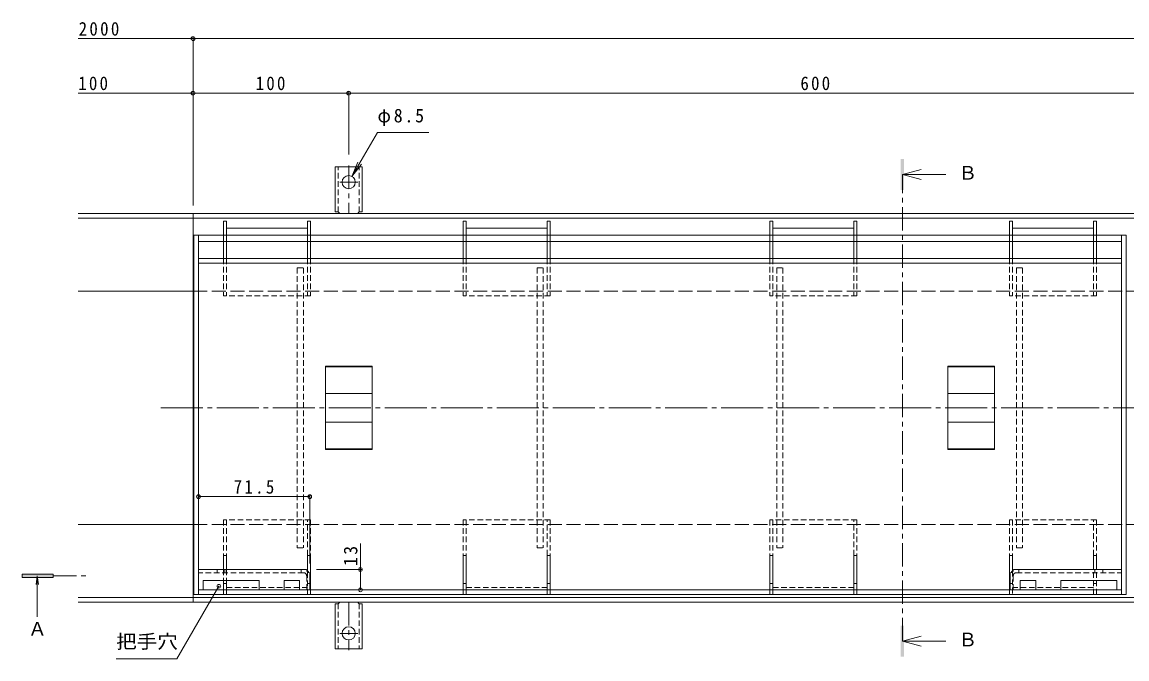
# Model space of a CAD drawing. Units: millimetres at full size, sheet at 1:3; some dimension numbers follow another scale. Extents: x -1126 to 1153, y -824 to 816.
# Drawn here: x -1126 to -417, y -127 to 282 of the extents above; entities that cross this region are included whole.
import ezdxf
from ezdxf.enums import TextEntityAlignment as Align

# ---------------------------------------------------------------- set-up
doc = ezdxf.new("R2010")
doc.units = ezdxf.units.MM
doc.header["$LTSCALE"] = 3
doc.header["$PDMODE"] = 32
doc.header["$PDSIZE"] = 2.4
for name, pattern in [('CHAIN1', [8, 5, -1, 1, -1]), ('CHAIN2', [12, 9, -1, 1, -1]), ('DASHED1', [1.8, 1.2, -0.6]), ('DASHED3', [4, 3, -1])]:
    doc.linetypes.add(name, pattern=pattern)
for name, color, linetype, lineweight in [('4-0', 7, 'CHAIN2', 9), ('4-1', 2, 'Continuous', 9), ('4-2', 3, 'Continuous', 9), ('4-3', 4, 'Continuous', 9), ('4-4', 7, 'Continuous', 9), ('4-5', 7, 'Continuous', 9), ('4-8', 6, 'Continuous', 9), ('4-9', 5, 'DASHED1', 5), ('4-A', 6, 'Continuous', 9), ('4-C', 2, 'Continuous', 9)]:
    doc.layers.add(name, color=color, linetype=linetype, lineweight=lineweight)
doc.styles.add('ＭＳ ゴシック', font='')
doc.styles.get('ＭＳ ゴシック').set_extended_font_data('MS Gothic')

msp = doc.modelspace()

# ---------------------------------------------------------------- linework, layer by layer
at = {"layer": '4-0'}
msp.add_line((-1037.271, 34.401), (-145.344, 34.401), dxfattribs=at)
at = {"layer": '4-1'}
for p, q in [((-1090.252, 159.401), (-167.008, 159.401)), ((-1090.252, 156.401), (-167.008, 156.401)), ((-1016.508, -90.599), (-1016.508, 159.401)), ((-1016.508, 109.401), (-1090.252, 109.401)), ((-1090.252, -40.599), (-1016.508, -40.599)), ((-1090.252, -87.599), (-167.008, -87.599)), ((-1090.252, -90.599), (-167.008, -90.599))]:
    msp.add_line(p, q, dxfattribs=at)
at = {"layer": '4-1', "linetype": 'DASHED3'}
for p, q in [((-1016.508, 109.401), (-167.008, 109.401)), ((-1016.508, -40.599), (-167.008, -40.599))]:
    msp.add_line(p, q, dxfattribs=at)
at = {"layer": '4-2'}
for p, q in [((-1016.008, 145.401), (-1013.008, 145.401)), ((-1016.008, 145.401), (-1016.008, -85.599)), ((-1013.008, 145.401), (-1013.008, -85.599)), ((-420.008, -85.599), (-420.008, 145.401)), ((-1013.008, 130.401), (-420.008, 130.401)), ((-1013.008, 127.401), (-420.008, 127.401)), ((-931.508, 7.648), (-931.508, 61.153)), ((-901.508, 61.153), (-931.508, 61.153)), ((-901.508, 60.752), (-931.508, 60.752)), ((-901.508, 61.153), (-901.508, 7.648)), ((-531.508, 7.648), (-531.508, 61.153)), ((-501.508, 61.153), (-531.508, 61.153)), ((-501.508, 60.752), (-531.508, 60.752)), ((-501.508, 61.153), (-501.508, 7.648)), ((-901.508, 43.633), (-931.508, 43.633)), ((-501.508, 43.633), (-531.508, 43.633)), ((-901.508, 25.169), (-931.508, 25.169)), ((-501.508, 25.169), (-531.508, 25.169)), ((-901.508, 8.05), (-931.508, 8.05)), ((-901.508, 7.648), (-931.508, 7.648)), ((-501.508, 8.05), (-531.508, 8.05)), ((-501.508, 7.648), (-531.508, 7.648)), ((-1013.008, -82.599), (-420.008, -82.599)), ((-1016.008, -85.599), (-420.008, -85.599)), ((-420.008, -85.599), (-417.008, -85.599))]:
    msp.add_line(p, q, dxfattribs=at)
msp.add_lwpolyline([(-420.008, 145.401), (-417.008, 145.401), (-417.008, -85.599)], dxfattribs=at)
at = {"layer": '4-3'}
for p, q in [((-995.008, 154.401), (-997.008, 154.401)), ((-997.008, 154.401), (-997.008, 145.401)), ((-995.008, 154.401), (-995.008, 145.401)), ((-943.008, 149.901), (-995.008, 149.901)), ((-941.008, 154.401), (-943.008, 154.401)), ((-943.008, 154.401), (-943.008, 145.401)), ((-941.008, 154.401), (-941.008, 145.401)), ((-841.008, 154.401), (-843.008, 154.401)), ((-843.008, 154.401), (-843.008, 145.401)), ((-841.008, 154.401), (-841.008, 145.401)), ((-789.008, 149.901), (-841.008, 149.901)), ((-787.008, 154.401), (-789.008, 154.401)), ((-789.008, 154.401), (-789.008, 145.401)), ((-787.008, 154.401), (-787.008, 145.401)), ((-644.008, 154.401), (-646.008, 154.401)), ((-646.008, 154.401), (-646.008, 145.401)), ((-644.008, 154.401), (-644.008, 145.401)), ((-592.008, 149.901), (-644.008, 149.901)), ((-590.008, 154.401), (-592.008, 154.401)), ((-592.008, 154.401), (-592.008, 145.401)), ((-590.008, 154.401), (-590.008, 145.401)), ((-490.008, 154.401), (-492.008, 154.401)), ((-492.008, 154.401), (-492.008, 145.401)), ((-490.008, 154.401), (-490.008, 145.401)), ((-438.008, 149.901), (-490.008, 149.901)), ((-436.008, 154.401), (-438.008, 154.401)), ((-438.008, 154.401), (-438.008, 145.401)), ((-436.008, 154.401), (-436.008, 145.401)), ((-997.008, 141.401), (-997.008, 130.401)), ((-995.008, 141.401), (-995.008, 130.401)), ((-943.008, 141.401), (-943.008, 130.401)), ((-941.008, 141.401), (-941.008, 130.401)), ((-843.008, 141.401), (-843.008, 130.401)), ((-841.008, 141.401), (-841.008, 130.401)), ((-789.008, 141.401), (-789.008, 130.401)), ((-787.008, 141.401), (-787.008, 130.401)), ((-646.008, 141.401), (-646.008, 130.401)), ((-644.008, 141.401), (-644.008, 130.401)), ((-592.008, 141.401), (-592.008, 130.401)), ((-590.008, 141.401), (-590.008, 130.401)), ((-492.008, 141.401), (-492.008, 130.401)), ((-490.008, 141.401), (-490.008, 130.401)), ((-438.008, 141.401), (-438.008, 130.401)), ((-436.008, 141.401), (-436.008, 130.401)), ((-997.008, -60.599), (-997.008, -69.599)), ((-995.008, -60.599), (-997.008, -60.599)), ((-995.008, -60.599), (-995.008, -69.599)), ((-943.008, -60.599), (-941.008, -60.599)), ((-943.008, -70.477), (-943.008, -60.599)), ((-941.008, -82.599), (-941.008, -60.599)), ((-841.008, -60.599), (-843.008, -60.599)), ((-843.008, -60.599), (-843.008, -82.599)), ((-841.008, -60.599), (-841.008, -82.599)), ((-787.008, -60.599), (-789.008, -60.599)), ((-789.008, -60.599), (-789.008, -82.599)), ((-787.008, -60.599), (-787.008, -82.599)), ((-644.008, -60.599), (-646.008, -60.599)), ((-646.008, -60.599), (-646.008, -82.599)), ((-644.008, -60.599), (-644.008, -82.599)), ((-590.008, -60.599), (-592.008, -60.599)), ((-592.008, -60.599), (-592.008, -82.599)), ((-590.008, -60.599), (-590.008, -82.599)), ((-490.008, -60.599), (-492.008, -60.599)), ((-492.008, -60.599), (-492.008, -82.599)), ((-490.008, -60.599), (-490.008, -70.477)), ((-438.008, -60.599), (-436.008, -60.599)), ((-438.008, -69.599), (-438.008, -60.599)), ((-436.008, -69.599), (-436.008, -60.599)), ((-997.008, -76.599), (-997.008, -82.599)), ((-995.008, -76.599), (-995.008, -82.599)), ((-995.008, -78.599), (-997.008, -78.599)), ((-841.008, -78.599), (-843.008, -78.599)), ((-787.008, -78.599), (-789.008, -78.599)), ((-644.008, -78.599), (-646.008, -78.599)), ((-590.008, -78.599), (-592.008, -78.599))]:
    msp.add_line(p, q, dxfattribs=at)
at = {"layer": '4-3', "linetype": 'DASHED1'}
for p, q in [((-997.008, 145.401), (-997.008, 141.401)), ((-995.008, 145.401), (-995.008, 141.401)), ((-943.008, 145.401), (-943.008, 141.401)), ((-941.008, 141.401), (-941.008, 145.401)), ((-843.008, 145.401), (-843.008, 141.401)), ((-841.008, 145.401), (-841.008, 141.401)), ((-789.008, 145.401), (-789.008, 141.401)), ((-787.008, 141.401), (-787.008, 145.401)), ((-646.008, 145.401), (-646.008, 141.401)), ((-644.008, 145.401), (-644.008, 141.401)), ((-592.008, 145.401), (-592.008, 141.401)), ((-590.008, 141.401), (-590.008, 145.401)), ((-492.008, 145.401), (-492.008, 141.401)), ((-490.008, 145.401), (-490.008, 141.401)), ((-438.008, 145.401), (-438.008, 141.401)), ((-436.008, 141.401), (-436.008, 145.401)), ((-997.008, 130.401), (-997.008, 106.401)), ((-995.008, 130.401), (-995.008, 106.401)), ((-943.008, 130.401), (-943.008, 106.401)), ((-941.008, 130.401), (-941.008, 106.401)), ((-843.008, 130.401), (-843.008, 106.401)), ((-841.008, 130.401), (-841.008, 106.401)), ((-789.008, 130.401), (-789.008, 106.401)), ((-787.008, 130.401), (-787.008, 106.401)), ((-646.008, 130.401), (-646.008, 106.401)), ((-644.008, 130.401), (-644.008, 106.401)), ((-592.008, 130.401), (-592.008, 106.401)), ((-590.008, 130.401), (-590.008, 106.401)), ((-492.008, 130.401), (-492.008, 106.401)), ((-490.008, 130.401), (-490.008, 106.401)), ((-438.008, 130.401), (-438.008, 106.401)), ((-436.008, 130.401), (-436.008, 106.401)), ((-941.008, 106.401), (-997.008, 106.401)), ((-787.008, 106.401), (-843.008, 106.401)), ((-590.008, 106.401), (-646.008, 106.401)), ((-436.008, 106.401), (-492.008, 106.401)), ((-997.008, -37.599), (-997.008, -60.599)), ((-941.008, -37.599), (-997.008, -37.599)), ((-995.008, -37.599), (-995.008, -60.599)), ((-943.008, -60.599), (-943.008, -37.599)), ((-941.008, -37.599), (-941.008, -60.599)), ((-843.008, -37.599), (-843.008, -60.599)), ((-787.008, -37.599), (-843.008, -37.599)), ((-841.008, -37.599), (-841.008, -60.599)), ((-789.008, -60.599), (-789.008, -37.599)), ((-787.008, -37.599), (-787.008, -60.599)), ((-646.008, -37.599), (-646.008, -60.599)), ((-590.008, -37.599), (-646.008, -37.599)), ((-644.008, -37.599), (-644.008, -60.599)), ((-592.008, -60.599), (-592.008, -37.599)), ((-590.008, -37.599), (-590.008, -60.599)), ((-492.008, -37.599), (-492.008, -60.599)), ((-436.008, -37.599), (-492.008, -37.599)), ((-490.008, -37.599), (-490.008, -60.599)), ((-438.008, -60.599), (-438.008, -37.599)), ((-436.008, -37.599), (-436.008, -60.599)), ((-997.008, -69.599), (-997.008, -76.599)), ((-995.008, -69.599), (-995.008, -76.599)), ((-943.008, -85.599), (-943.008, -70.477)), ((-490.008, -70.477), (-490.008, -85.599)), ((-438.008, -85.599), (-438.008, -69.599)), ((-436.008, -85.599), (-436.008, -69.599)), ((-997.008, -82.599), (-997.008, -85.599)), ((-995.008, -81.099), (-943.008, -81.099)), ((-995.008, -82.599), (-995.008, -85.599)), ((-943.008, -78.599), (-941.008, -78.599)), ((-941.008, -85.599), (-941.008, -82.599)), ((-843.008, -82.599), (-843.008, -85.599)), ((-841.008, -81.099), (-789.008, -81.099)), ((-841.008, -82.599), (-841.008, -85.599)), ((-789.008, -82.599), (-789.008, -85.599)), ((-787.008, -82.599), (-787.008, -85.599)), ((-646.008, -82.599), (-646.008, -85.599)), ((-644.008, -81.099), (-592.008, -81.099)), ((-644.008, -82.599), (-644.008, -85.599)), ((-592.008, -82.599), (-592.008, -85.599)), ((-590.008, -82.599), (-590.008, -85.599)), ((-492.008, -78.599), (-490.008, -78.599)), ((-492.008, -82.599), (-492.008, -85.599)), ((-438.008, -81.099), (-490.008, -81.099)), ((-438.008, -78.599), (-436.008, -78.599)), ((-995.008, -85.599), (-997.008, -85.599)), ((-941.008, -85.599), (-943.008, -85.599)), ((-841.008, -85.599), (-843.008, -85.599)), ((-787.008, -85.599), (-789.008, -85.599)), ((-644.008, -85.599), (-646.008, -85.599)), ((-590.008, -85.599), (-592.008, -85.599)), ((-490.008, -85.599), (-492.008, -85.599)), ((-436.008, -85.599), (-438.008, -85.599))]:
    msp.add_line(p, q, dxfattribs=at)
at = {"layer": '4-4'}
for p, q in [((-1016.508, 271.694), (-1090.252, 271.694)), ((-1016.508, 272.594), (-1016.508, 164.401)), ((-1016.508, 271.694), (-167.008, 271.694)), ((-1016.508, 236.694), (-1090.252, 236.694)), ((-1016.508, 236.694), (-916.508, 236.694)), ((-916.508, 237.594), (-916.508, 197.244)), ((-916.508, 236.694), (-316.508, 236.694)), ((-1013.008, -22.721), (-941.508, -22.721)), ((-941.508, -21.821), (-941.508, -65.599)), ((-908.99, -69.599), (-908.99, -52.883)), ((-908.09, -69.599), (-937.147, -69.599)), ((-908.99, -82.599), (-908.99, -69.599))]:
    msp.add_line(p, q, dxfattribs=at)
for p in [(-1016.508, 271.694), (-1016.508, 236.694), (-916.508, 236.694), (-1013.008, -22.721), (-941.508, -22.721), (-908.99, -69.599), (-908.99, -82.599)]:
    msp.add_point(p, dxfattribs=at)
at = {"layer": '4-5'}
for p, q in [((-914.383, 183.081), (-897.993, 211.47)), ((-897.993, 211.47), (-864.993, 211.47)), ((-914.383, 183.081), (-910.556, 192.32)), ((-914.383, 183.081), (-908.295, 191.015)), ((-1026.902, -127.019), (-999.916, -80.278)), ((-1065.902, -127.019), (-1026.902, -127.019))]:
    msp.add_line(p, q, dxfattribs=at)
at = {"layer": '4-5', "color": 4}
for p, q in [((-560.758, 184.401), (-548.758, 187.601)), ((-560.758, 184.401), (-532.758, 184.401)), ((-560.758, 184.401), (-548.758, 181.201)), ((-1126.344, -74.599), (-1106.344, -74.599)), ((-1116.578, -73.599), (-1117.313, -79.185)), ((-1116.578, -73.599), (-1115.843, -79.185)), ((-1116.578, -73.599), (-1116.578, -99.974)), ((-1106.344, -74.599), (-1106.344, -72.599)), ((-560.758, -115.599), (-548.758, -112.399)), ((-560.758, -115.599), (-532.758, -115.599)), ((-560.758, -115.599), (-548.758, -118.799))]:
    msp.add_line(p, q, dxfattribs=at)
at = {"layer": '4-5', "color": 4, "linetype": 'CHAIN1'}
for p, q in [((-560.758, -115.599), (-560.758, 184.401)), ((-1106.344, -73.599), (-1083.153, -73.599))]:
    msp.add_line(p, q, dxfattribs=at)
at = {"layer": '4-5', "color": 4}
msp.add_lwpolyline([(-1106.344, -72.599), (-1126.344, -72.599), (-1126.344, -74.599)], dxfattribs=at)
at = {"layer": '4-5'}
msp.add_point((-999.916, -80.278), dxfattribs=at)
at = {"layer": '4-5', "color": 4}
for points in [[(-561.758, 174.401), (-559.758, 174.401), (-561.758, 194.401), (-559.758, 194.401)], [(-1106.344, -72.599), (-1106.344, -74.599), (-1126.344, -72.599), (-1126.344, -74.599)], [(-561.758, -125.599), (-559.758, -125.599), (-561.758, -105.599), (-559.758, -105.599)]]:
    msp.add_solid(points, dxfattribs=at)
at = {"layer": '4-8'}
for p, q in [((-1013.008, -82.599), (-1013.008, -69.599)), ((-943.647, -69.599), (-1013.008, -69.599)), ((-489.368, -69.599), (-420.008, -69.599)), ((-420.008, -82.599), (-420.008, -69.599)), ((-974.008, -76.599), (-1010.008, -76.599)), ((-974.008, -76.599), (-974.008, -82.599)), ((-958.008, -76.599), (-958.008, -82.599)), ((-958.008, -76.599), (-948.008, -76.599)), ((-948.008, -76.599), (-948.008, -82.599)), ((-941.508, -71.599), (-941.508, -82.599)), ((-491.508, -71.599), (-491.508, -82.599)), ((-485.008, -76.599), (-485.008, -82.599)), ((-475.008, -76.599), (-485.008, -76.599)), ((-475.008, -76.599), (-475.008, -82.599)), ((-459.008, -76.599), (-423.008, -76.599)), ((-459.008, -76.599), (-459.008, -82.599)), ((-958.008, -82.599), (-974.008, -82.599)), ((-941.508, -82.599), (-948.008, -82.599)), ((-491.508, -82.599), (-485.008, -82.599)), ((-475.008, -82.599), (-459.008, -82.599))]:
    msp.add_line(p, q, dxfattribs=at)
at = {"layer": '4-8', "linetype": 'DASHED1'}
for p, q in [((-1001.008, -71.599), (-1001.008, -69.599)), ((-996.008, -71.599), (-996.008, -69.599)), ((-947.008, -71.599), (-947.008, -69.599)), ((-486.008, -71.599), (-486.008, -69.599)), ((-437.008, -71.599), (-437.008, -69.599)), ((-432.008, -71.599), (-432.008, -69.599)), ((-945.508, -71.599), (-1013.008, -71.599)), ((-943.508, -73.599), (-943.508, -82.599)), ((-489.508, -73.599), (-489.508, -82.599)), ((-487.508, -71.599), (-420.008, -71.599))]:
    msp.add_line(p, q, dxfattribs=at)
at = {"layer": '4-8'}
for points in [[(-1010.008, -76.599), (-1010.008, -82.599), (-1013.008, -82.599)], [(-423.008, -76.599), (-423.008, -82.599), (-420.008, -82.599)]]:
    msp.add_lwpolyline(points, dxfattribs=at)
for centre, radius, start, end in [((-941.385, -69.323), 2.28, 186.96237, 266.89547), ((-945.508, -73.599), 4, 31.94537, 60.13994), ((-491.631, -69.323), 2.28, 273.10453, 353.03763), ((-487.508, -73.599), 4, 119.86006, 148.05463)]:
    msp.add_arc(centre, radius, start, end, dxfattribs=at)
at = {"layer": '4-8', "linetype": 'DASHED1'}
for centre, start, end in [((-945.508, -73.599), 0, 90), ((-487.508, -73.599), 90, 180)]:
    msp.add_arc(centre, 2, start, end, dxfattribs=at)
at = {"layer": '4-9'}
for p, q in [((-949.508, 124.401), (-949.508, -55.599)), ((-795.508, 124.401), (-795.508, -55.599)), ((-641.508, 124.401), (-641.508, -55.599)), ((-487.508, 124.401), (-483.508, 124.401)), ((-487.508, 124.401), (-487.508, -55.599)), ((-483.508, 124.401), (-483.508, -55.599)), ((-949.508, -55.599), (-945.508, -55.599)), ((-795.508, -55.599), (-791.508, -55.599)), ((-641.508, -55.599), (-637.508, -55.599)), ((-487.508, -55.599), (-483.508, -55.599))]:
    msp.add_line(p, q, dxfattribs=at)
for points in [[(-949.508, 124.401), (-945.508, 124.401), (-945.508, -55.599)], [(-795.508, 124.401), (-791.508, 124.401), (-791.508, -55.599)], [(-641.508, 124.401), (-637.508, 124.401), (-637.508, -55.599)]]:
    msp.add_lwpolyline(points, dxfattribs=at)
at = {"layer": '4-A'}
for p, q in [((-1013.008, 145.401), (-420.008, 145.401)), ((-1013.008, 141.401), (-420.008, 141.401))]:
    msp.add_line(p, q, dxfattribs=at)
at = {"layer": '4-C'}
for p, q in [((-925.258, 160.401), (-925.258, 189.401)), ((-907.758, 189.401), (-925.258, 189.401)), ((-907.758, 160.401), (-907.758, 189.401)), ((-925.258, 160.401), (-924.008, 160.401)), ((-907.758, 160.401), (-909.008, 160.401)), ((-925.258, -91.599), (-925.258, -120.599)), ((-925.258, -91.599), (-924.008, -91.599)), ((-907.758, -91.599), (-909.008, -91.599)), ((-907.758, -91.599), (-907.758, -120.599)), ((-907.758, -120.599), (-925.258, -120.599))]:
    msp.add_line(p, q, dxfattribs=at)
at = {"layer": '4-C', "linetype": 'DASHED1'}
for p, q in [((-923.258, 160.255), (-923.258, 189.401)), ((-909.758, 160.255), (-909.758, 189.401)), ((-923.258, -91.453), (-923.258, -120.599)), ((-909.758, -91.453), (-909.758, -120.599))]:
    msp.add_line(p, q, dxfattribs=at)
at = {"layer": '4-C', "linetype": 'CHAIN1'}
for p, q in [((-916.508, 190.181), (-916.508, 159.401)), ((-922.284, 179.401), (-910.732, 179.401)), ((-916.508, -90.599), (-916.508, -121.379)), ((-910.732, -110.599), (-922.284, -110.599))]:
    msp.add_line(p, q, dxfattribs=at)
at = {"layer": '4-C'}
for centre in [(-916.508, 179.401), (-916.508, -110.599)]:
    msp.add_circle(centre, 4.25, dxfattribs=at)
for centre, start, end in [((-924.008, 158.401), 30.00051, 90), ((-909.008, 158.401), 90, 149.99949), ((-924.008, -89.599), 270, 329.99949), ((-909.008, -89.599), 210.00051, 270)]:
    msp.add_arc(centre, 2, start, end, dxfattribs=at)

# ---------------------------------------------------------------- texts
at = {"layer": '4-4', "color": 2, "char_height": 8.798, "attachment_point": 7, "style": 'ＭＳ ゴシック'}
for s, insert in [('\\T1.28;\\W0.9;2000', (-1089.988, 273.494)), ('\\T1.27;\\W0.9;100', (-1090.252, 238.494)), ('\\T1.27;\\W0.9;100', (-976.258, 238.494)), ('\\T1.27;\\W0.9;600', (-626.258, 238.494)), ('\\T1.28;\\W0.9;71.5', (-990.383, -20.921))]:
    msp.add_mtext(s, dxfattribs=dict(at, insert=insert))
at = {"layer": '4-4', "color": 2, "insert": (-910.79, -67.293), "char_height": 8.798, "attachment_point": 7, "rotation": 90, "style": 'ＭＳ ゴシック'}
msp.add_mtext('\\T1.27;\\W0.95;13', dxfattribs=at)
at = {"layer": '4-5', "color": 2, "style": 'ＭＳ ゴシック'}
for s, p in [('Ｂ', (-524.758, 178.401)), ('Ａ', (-1122.5, -114.699)), ('Ｂ', (-524.758, -121.599))]:
    msp.add_text(s, height=8.798, dxfattribs=at).set_placement(p, align=Align.BOTTOM_LEFT)
at = {"layer": '4-5', "color": 2, "style": 'ＭＳ ゴシック', "width": 1.1}
msp.add_text('把手穴', height=8.798, dxfattribs=at).set_placement((-1065.902, -122.909), align=Align.BOTTOM_LEFT)
at = {"layer": '4-5', "color": 2, "insert": (-897.993, 215.47), "char_height": 8.798, "attachment_point": 7, "style": 'ＭＳ ゴシック'}
msp.add_mtext('\\T1.21;\\W0.95;φ8.5', dxfattribs=at)

doc.saveas('drawing.dxf')
